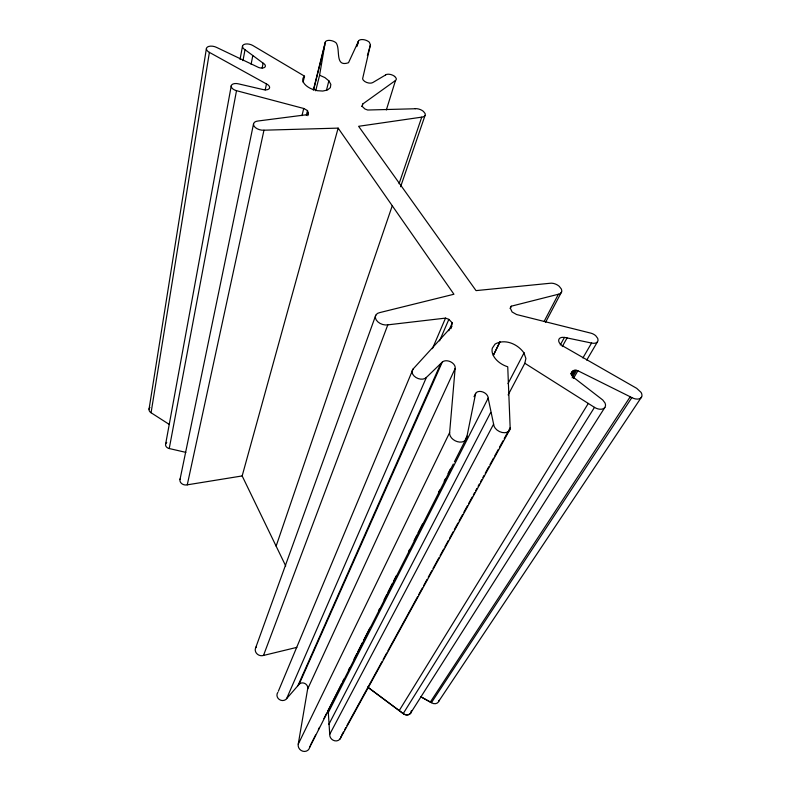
<?xml version="1.0" encoding="UTF-8"?>
<svg xmlns="http://www.w3.org/2000/svg" width="791" height="791" viewBox="0 0 791 791"><rect width="100%" height="100%" fill="white"/><g stroke="black" fill="none" stroke-linecap="round" stroke-linejoin="round"><path stroke-width="1.19" d="M385.593 74.967L372.709 82.61A5.666 2.966 17.3 0 1 363.306 80.168L363.287 80.118A5.666 2.966 17.3 0 1 362.802 77.923L370.425 44.86L369.357 42.249A6.298 3.164 17.1 0 0 363.01 39.59A6.298 3.164 17.1 0 0 358.442 41.241L348.515 62.726C334.316 67.571 340.862 49.022 336.017 42.783A6.328 3.223 16.3 0 0 329.471 40.381A6.328 3.223 16.3 0 0 325.21 42.348L313.325 90.204M369.496 629.31L309.716 747.228A6.031 5.547 39.3 0 1 302.874 751.242A6.031 5.547 39.3 0 1 298.247 744.143L449.624 432.618L455.132 368.527A7.337 4.964 23.7 0 0 450.712 361.843A7.337 4.964 23.7 0 0 442.278 362.1L426.389 377.426L286.579 698.7A5.399 4.904 28.6 0 1 279.223 699.432A5.399 4.904 28.6 0 1 277.878 692.352M450.939 328.67L452.274 322.847L448.853 319.376L445.531 318.111L387.798 324.854A8.82 5.873 20.2 0 1 376.289 320.039A8.82 5.873 20.2 0 1 379.967 312.544L453.935 294.242L338.143 128.122L263.967 130.199A7.683 4.36 14.4 0 1 254.089 126.145A7.683 4.36 14.4 0 1 258.113 120.993L307.274 114.655L308.441 113.281L307.501 110.562L303.724 108.476L236.509 90.688A6.506 3.56 13.7 0 1 231.288 85.626A6.506 3.56 13.7 0 1 238.645 83.895L263.245 89.61A5.982 3.243 14.5 0 0 269.395 88.345A5.982 3.243 14.5 0 0 266.478 83.935L209.388 52.374A6.832 3.589 13.2 0 1 207.489 46.995A6.832 3.589 13.2 0 1 216.774 47.5L258.815 67.571A5.339 2.828 14.4 0 0 264.916 67.097A5.339 2.828 14.4 0 0 263.126 63.171L245.022 49.724A6.615 3.451 14.1 0 1 243.796 44.573A6.615 3.451 14.1 0 1 252.853 45.532L304.525 76.173A14.673 7.841 16 0 0 311.456 88.879L317.31 90.688L322.768 91.054L327.484 90.016L330.331 87.653L330.836 84.429L328.868 80.82L326.426 90.441M149.034 409.214L206.392 48.587M169.393 424.51L151.071 412.754L209.388 52.374M315.698 90.797L319.594 75.224L325.21 42.348M298.247 744.143L307.62 689.099L455.132 368.527M165.655 443.988L231.288 85.616M240.039 59.374L242.53 46.016M185.865 452.373L169.244 448.537L236.509 90.688M242.966 60.65L245.022 49.724M251.103 64.249L252.764 55.775M454.43 461.786L466.72 437.542L475.658 393.364A6.832 4.667 25.8 0 1 482.965 392.02A6.832 4.667 25.8 0 1 488.166 398.17L493.604 424.134A8.78 6.061 27.4 0 0 502.097 432.479A8.78 6.061 27.4 0 0 510.155 427.783L507.743 366.787A18.084 11.776 25.5 0 1 492.328 348.159L495.057 344.095C505.034 338.321 517.996 344.194 524.057 353.073M262.147 67.996L263.126 63.171M180.002 479.504L253.555 123.752M265.212 89.976L266.478 83.935M180.427 478.446A5.478 4.351 10.2 0 0 181.366 483.321A5.478 4.351 10.2 0 0 187.269 484.834L263.967 130.199M508.138 394.917L524.828 363.267L525.896 358.491L523.968 352.944M362.229 106.469L362.703 104.036L395.5 80.474A6.002 3.124 17.9 0 0 396.113 78.161L394.709 76.45M303.091 82.165L304.525 76.173M301.964 115.674L303.724 108.476M306.315 115.357L307.501 110.562M313.74 89.403L324.735 45.117M307.847 115.674L308.441 113.281M309.716 747.228L310.032 746.051M356.85 46.629L358.145 41.874M357.463 44.8L358.442 41.241M285.719 565.961L242.165 475.935L338.143 128.122M367.4 55.558L370.425 44.86M362.011 106.399L362.703 104.036M386.344 109.959L395.5 80.474M399.069 183.72L421.751 117.137A7.089 3.797 18.9 0 0 425.083 113.518L423.452 111.422A7.089 3.797 18.9 0 0 415.216 108.664M276.128 546.126L392.257 205.749M400.612 186.735L425.014 115.535M255.671 647.819L375.755 315.263M256.442 646.652A6.021 5.359 21.4 0 0 256.482 653.287A6.021 5.359 21.4 0 0 263.492 655.452L387.798 324.854M278.363 691.215L413.06 369.051L451.928 326.406M432.42 348.683L445.531 318.111M439.559 340.862L448.853 319.376M448.823 330.747L452.274 322.847M297.881 685.728L440.775 363.553M286.579 698.7L299.067 684.363L442.278 362.1M421.751 117.137L358.61 126.303L476.034 290.613L549.913 283.287A8.177 4.924 25.2 0 1 559.227 286.293L561.353 289.031A8.177 4.924 25.2 0 1 558.377 294.252L511.223 306.206L510.343 308.183L512.093 311.97L516.592 314.531L590.828 333.14A7.435 4.568 27.4 0 1 595.821 335.819L597.709 338.38A7.435 4.568 27.4 0 1 591.569 343.047L582.888 357.947M510.146 308.431L511.223 306.206M493.337 355.248L499.872 341.979M493.455 355.199L499.991 341.92M474.017 396.687L475.658 393.364M310.586 744.954L315.599 735.057M318.377 729.559L319.495 727.364M323.944 718.574L326.732 713.077M327.85 710.882L341.761 683.404M342.869 681.209L343.986 679.014M348.435 670.224L349.553 668.019M354.002 659.229L356.79 653.742M357.898 651.537L362.357 642.747M363.465 640.552L370.148 627.362M378.494 610.879L379.611 608.684M384.06 599.894L386.848 594.397M387.956 592.202L392.415 583.402M393.522 581.207L396.311 575.71M408.551 551.535L409.669 549.34M414.118 540.55L416.906 535.052M418.014 532.857L422.473 524.067M438.61 492.2L439.727 489.995M444.176 481.205L445.293 479.01M448.072 473.512L450.306 469.122M465.335 439.45L466.997 436.148M370.613 627.105L453.312 463.991M341.02 736.381A5.903 5.31 40.2 0 1 334.9 740.831A5.903 5.31 40.2 0 1 329.728 734.315L328.314 712.523L488.166 398.17M328.759 724.536L490.687 412.418M507.99 383.665L523.978 352.984M544.05 321.551L558.377 294.252M545.533 322.382L561.63 291.81M329.728 734.315L493.604 424.134M341.613 735.294L343.393 732.041M344.579 729.875L345.766 727.71M346.952 725.545L381.964 661.662M383.151 659.496L386.71 653M387.897 650.835L417.579 596.701M418.765 594.535L422.325 588.039M423.511 585.874L427.071 579.378M428.257 577.212L431.817 570.716M433.003 568.551L438.936 557.714M440.122 555.549L443.692 549.053M444.878 546.888L448.438 540.391M449.624 538.226L453.184 531.73M454.37 529.565L457.93 523.069M459.116 520.903L462.676 514.407M463.862 512.242L467.422 505.746M468.608 503.58L472.178 497.084M473.364 494.919L474.551 492.753M475.737 490.588L476.924 488.423M478.11 486.257L479.297 484.092M480.483 481.927L481.67 479.761M482.856 477.596L484.043 475.431M485.229 473.265L488.789 466.769M489.975 464.604L493.535 458.108M494.721 455.942L498.29 449.446M499.477 447.281L503.036 440.775M504.223 438.61L507.782 432.113M508.969 429.948L510.155 427.783M340.041 738.982L509.938 429.404M560.275 344.945L564.458 337.381L591.569 343.047M562.272 346.567L567.068 337.925M564.556 337.51A6.99 4.37 26.8 0 0 558.693 340.081A6.99 4.37 26.8 0 0 563.35 346.3L636.706 388.341L641.106 392.425A8.404 5.25 30 0 1 640.146 398.437A8.404 5.25 30 0 1 631.851 397.586L577.914 370.752C571.31 367.617 569.451 376.674 575.265 378.731L602.752 399.979L605.026 402.995A8.444 5.438 29.5 0 1 603.078 408.799A8.444 5.438 29.5 0 1 594.476 407.355L524.828 363.267M570.845 373.688L572.081 371.562M571.013 374.103L572.862 370.91M571.428 374.746L573.9 370.485M572.031 375.646L575.136 370.317M572.15 377.861L576.501 370.406M573.554 378.197L577.914 370.752M586.734 360.103L597.353 342.019M399.218 710.595L588.296 403.44M367.736 687.112L403.222 713.571L594.476 407.355M410.697 712.978L604.858 407.434M430.353 702.032L630.209 396.766M631.851 397.586L431.451 702.645L420.832 696.772L431.51 702.754A5.774 4.825 40.6 0 0 439.134 700.312M438.649 701.419L641.62 396.924M263.492 655.452L296.872 647.364M187.269 484.834L242.165 475.935M415.285 108.753L367.686 110.018L364.928 108.98L362.159 106.38M319.594 75.224L324.893 77.597L328.927 80.909M367.736 687.181L403.281 713.69A5.764 4.924 40.7 0 0 408.71 714.649A5.764 4.924 40.7 0 0 411.547 710.605M328.097 710.526A4.617 4.143 35.7 0 1 328.314 712.523M299.067 684.363A4.983 4.469 30.4 0 1 305.069 683.582A4.983 4.469 30.4 0 1 307.62 689.099M169.244 448.537A4.677 3.609 9.4 0 1 165.774 445.877A4.677 3.609 9.4 0 1 166.753 442.387M151.071 412.754A4.954 3.708 8.7 0 1 149.934 407.464M411.488 710.496A5.764 4.924 40.7 0 1 408.66 714.54A5.764 4.924 40.7 0 1 403.222 713.571M385.533 74.888A6.002 3.124 17.9 0 1 394.64 76.371M466.72 437.542A9.027 6.417 26.1 0 1 457.386 441.665A9.027 6.417 26.1 0 1 449.624 432.618M426.389 377.426A7.989 5.507 22.7 0 1 415.918 377.475A7.989 5.507 22.7 0 1 413.06 369.051"/></g></svg>
